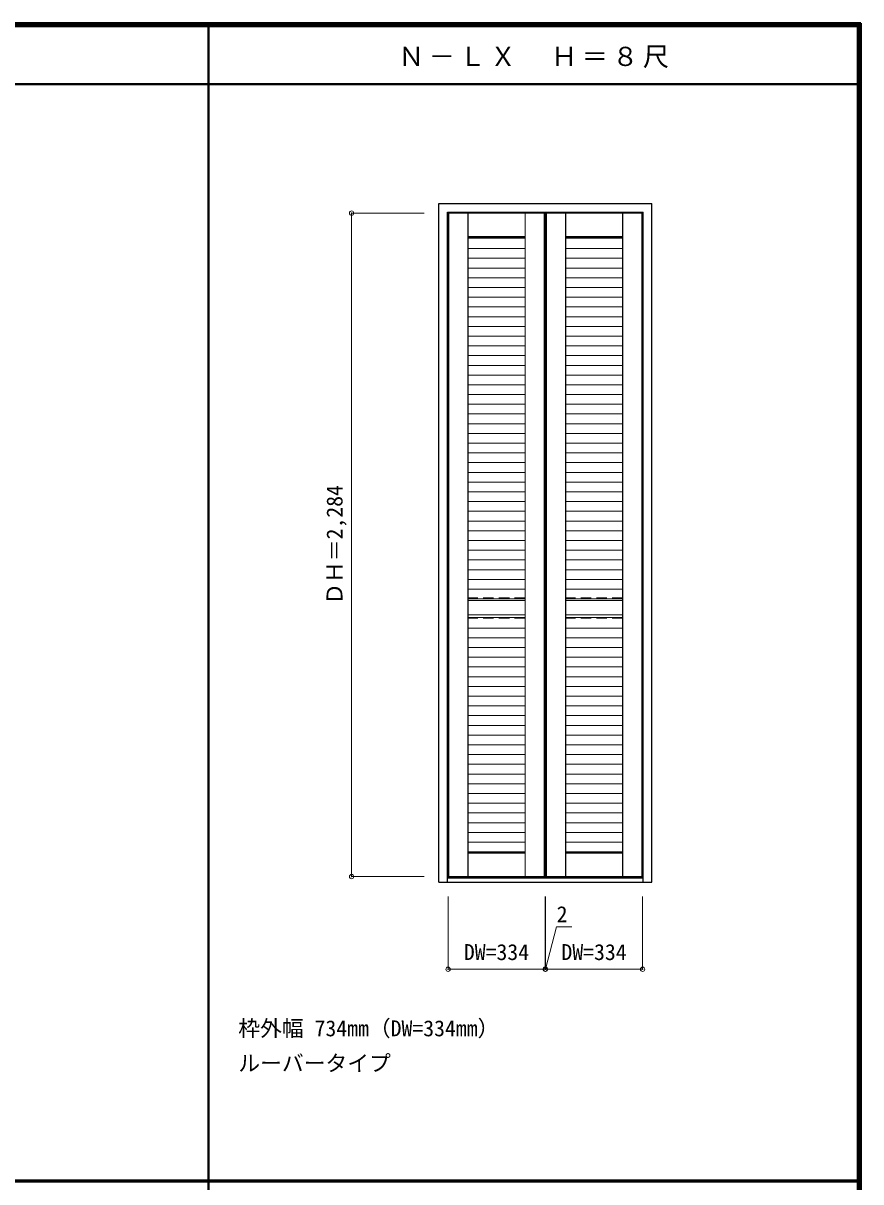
# Model space of a CAD drawing. Units: millimetres, scale not verified. Extents: x -6000 to 5700, y -4205 to 4175.
# Drawn here: x 2815 to 5700, y 186 to 4175 of the extents above; entities that cross this region are included whole.
import ezdxf
from ezdxf.enums import TextEntityAlignment as Align

# ---------------------------------------------------------------- set-up
doc = ezdxf.new("R2010")
doc.units = ezdxf.units.MM
doc.header["$LTSCALE"] = 30
doc.header["$PDMODE"] = 32
doc.header["$PDSIZE"] = 15
doc.linetypes.add('DASHED1', pattern=[1.8, 1.2, -0.6])
for name, color, linetype, lineweight in [('0-2_扉', 3, 'Continuous', 25), ('0-3_仕上げ', 7, 'Continuous', 18), ('0-4_枠', 3, 'Continuous', 25), ('0-A_文字', 7, 'Continuous', 18), ('0-B_寸法', 7, 'Continuous', 9), ('F-1_枠', 6, 'Continuous', 40)]:
    doc.layers.add(name, color=color, linetype=linetype, lineweight=lineweight)
doc.styles.add('ＭＳ ゴシック', font='')
doc.styles.get('ＭＳ ゴシック').set_extended_font_data('MS Gothic')

msp = doc.modelspace()

# ---------------------------------------------------------------- linework, layer by layer
at = {"layer": '0-2_扉'}
for p, q in [((4278.6, 3521), (4278.6, 1237)), ((4612.6, 3521), (4278.6, 3521)), ((4612.6, 3521), (4612.6, 1237)), ((4614.6, 3521), (4614.6, 1237)), ((4948.6, 3521), (4614.6, 3521)), ((4948.6, 3521), (4948.6, 1237)), ((4278.6, 1237), (4612.6, 1237)), ((4614.6, 1237), (4948.6, 1237))]:
    msp.add_line(p, q, dxfattribs=at)
at = {"layer": '0-3_仕上げ'}
for p, q in [((4281.6, 3521), (4281.6, 1237)), ((4346.6, 3521), (4346.6, 1237)), ((4347.6, 1237), (4347.6, 3521)), ((4543.6, 1237), (4543.6, 3521)), ((4544.6, 3521), (4544.6, 1237)), ((4609.6, 3521), (4609.6, 1237)), ((4617.6, 3521), (4617.6, 1237)), ((4682.6, 3521), (4682.6, 1237)), ((4683.6, 1237), (4683.6, 3521)), ((4879.6, 1237), (4879.6, 3521)), ((4880.6, 3521), (4880.6, 1237)), ((4945.6, 3521), (4945.6, 1237)), ((4347.6, 3441), (4543.6, 3441)), ((4543.6, 3438), (4347.6, 3438)), ((4347.6, 3435.04), (4543.6, 3435.04)), ((4683.6, 3441), (4879.6, 3441)), ((4879.6, 3438), (4683.6, 3438)), ((4683.6, 3435.04), (4879.6, 3435.04)), ((4347.6, 3398.97), (4543.6, 3398.97)), ((4683.6, 3398.97), (4879.6, 3398.97)), ((4347.6, 3365.47), (4543.6, 3365.47)), ((4683.6, 3365.47), (4879.6, 3365.47)), ((4347.6, 3331.97), (4543.6, 3331.97)), ((4683.6, 3331.97), (4879.6, 3331.97)), ((4347.6, 3298.47), (4543.6, 3298.47)), ((4683.6, 3298.47), (4879.6, 3298.47)), ((4347.6, 3264.97), (4543.6, 3264.97)), ((4347.6, 3231.47), (4543.6, 3231.47)), ((4683.6, 3264.97), (4879.6, 3264.97)), ((4683.6, 3231.47), (4879.6, 3231.47)), ((4347.6, 3197.97), (4543.6, 3197.97)), ((4683.6, 3197.97), (4879.6, 3197.97)), ((4347.6, 3164.47), (4543.6, 3164.47)), ((4683.6, 3164.47), (4879.6, 3164.47)), ((4347.6, 3130.97), (4543.6, 3130.97)), ((4683.6, 3130.97), (4879.6, 3130.97)), ((4347.6, 3097.47), (4543.6, 3097.47)), ((4683.6, 3097.47), (4879.6, 3097.47)), ((4347.6, 3063.97), (4543.6, 3063.97)), ((4683.6, 3063.97), (4879.6, 3063.97)), ((4347.6, 3030.47), (4543.6, 3030.47)), ((4347.6, 2996.97), (4543.6, 2996.97)), ((4683.6, 3030.47), (4879.6, 3030.47)), ((4683.6, 2996.97), (4879.6, 2996.97)), ((4347.6, 2963.47), (4543.6, 2963.47)), ((4683.6, 2963.47), (4879.6, 2963.47)), ((4347.6, 2929.97), (4543.6, 2929.97)), ((4683.6, 2929.97), (4879.6, 2929.97)), ((4347.6, 2896.47), (4543.6, 2896.47)), ((4683.6, 2896.47), (4879.6, 2896.47)), ((4347.6, 2862.97), (4543.6, 2862.97)), ((4683.6, 2862.97), (4879.6, 2862.97)), ((4347.6, 2829.47), (4543.6, 2829.47)), ((4347.6, 2795.97), (4543.6, 2795.97)), ((4683.6, 2829.47), (4879.6, 2829.47)), ((4683.6, 2795.97), (4879.6, 2795.97)), ((4347.6, 2762.47), (4543.6, 2762.47)), ((4683.6, 2762.47), (4879.6, 2762.47)), ((4347.6, 2728.97), (4543.6, 2728.97)), ((4683.6, 2728.97), (4879.6, 2728.97)), ((4347.6, 2695.47), (4543.6, 2695.47)), ((4683.6, 2695.47), (4879.6, 2695.47)), ((4347.6, 2661.97), (4543.6, 2661.97)), ((4683.6, 2661.97), (4879.6, 2661.97)), ((4347.6, 2628.47), (4543.6, 2628.47)), ((4347.6, 2594.97), (4543.6, 2594.97)), ((4683.6, 2628.47), (4879.6, 2628.47)), ((4683.6, 2594.97), (4879.6, 2594.97)), ((4347.6, 2561.47), (4543.6, 2561.47)), ((4683.6, 2561.47), (4879.6, 2561.47)), ((4347.6, 2527.97), (4543.6, 2527.97)), ((4683.6, 2527.97), (4879.6, 2527.97)), ((4347.6, 2494.47), (4543.6, 2494.47)), ((4683.6, 2494.47), (4879.6, 2494.47)), ((4347.6, 2460.97), (4543.6, 2460.97)), ((4683.6, 2460.97), (4879.6, 2460.97)), ((4347.6, 2427.47), (4543.6, 2427.47)), ((4347.6, 2393.97), (4543.6, 2393.97)), ((4683.6, 2427.47), (4879.6, 2427.47)), ((4683.6, 2393.97), (4879.6, 2393.97)), ((4347.6, 2360.47), (4543.6, 2360.47)), ((4683.6, 2360.47), (4879.6, 2360.47)), ((4347.6, 2326.97), (4543.6, 2326.97)), ((4683.6, 2326.97), (4879.6, 2326.97)), ((4347.6, 2293.47), (4543.6, 2293.47)), ((4683.6, 2293.47), (4879.6, 2293.47)), ((4347.6, 2259.97), (4543.6, 2259.97)), ((4683.6, 2259.97), (4879.6, 2259.97)), ((4347.6, 2226.47), (4543.6, 2226.47)), ((4683.6, 2226.47), (4879.6, 2226.47)), ((4347.6, 2192.97), (4543.6, 2192.97)), ((4347.6, 2187), (4543.6, 2187)), ((4683.6, 2192.97), (4879.6, 2192.97)), ((4683.6, 2187), (4879.6, 2187)), ((4347.6, 2137.59), (4543.6, 2137.59)), ((4347.6, 2128.54), (4543.6, 2128.54)), ((4683.6, 2137.59), (4879.6, 2137.59)), ((4683.6, 2128.54), (4879.6, 2128.54)), ((4347.6, 2092.47), (4543.6, 2092.47)), ((4683.6, 2092.47), (4879.6, 2092.47)), ((4347.6, 2058.97), (4543.6, 2058.97)), ((4683.6, 2058.97), (4879.6, 2058.97)), ((4347.6, 2025.47), (4543.6, 2025.47)), ((4683.6, 2025.47), (4879.6, 2025.47)), ((4347.6, 1991.97), (4543.6, 1991.97)), ((4347.6, 1958.47), (4543.6, 1958.47)), ((4683.6, 1991.97), (4879.6, 1991.97)), ((4683.6, 1958.47), (4879.6, 1958.47)), ((4347.6, 1924.97), (4543.6, 1924.97)), ((4683.6, 1924.97), (4879.6, 1924.97)), ((4347.6, 1891.47), (4543.6, 1891.47)), ((4683.6, 1891.47), (4879.6, 1891.47)), ((4347.6, 1857.97), (4543.6, 1857.97)), ((4683.6, 1857.97), (4879.6, 1857.97)), ((4347.6, 1824.47), (4543.6, 1824.47)), ((4683.6, 1824.47), (4879.6, 1824.47)), ((4347.6, 1790.97), (4543.6, 1790.97)), ((4347.6, 1757.47), (4543.6, 1757.47)), ((4683.6, 1790.97), (4879.6, 1790.97)), ((4683.6, 1757.47), (4879.6, 1757.47)), ((4347.6, 1723.97), (4543.6, 1723.97)), ((4683.6, 1723.97), (4879.6, 1723.97)), ((4347.6, 1690.47), (4543.6, 1690.47)), ((4683.6, 1690.47), (4879.6, 1690.47)), ((4347.6, 1656.97), (4543.6, 1656.97)), ((4683.6, 1656.97), (4879.6, 1656.97)), ((4347.6, 1623.47), (4543.6, 1623.47)), ((4683.6, 1623.47), (4879.6, 1623.47)), ((4347.6, 1589.97), (4543.6, 1589.97)), ((4347.6, 1556.47), (4543.6, 1556.47)), ((4683.6, 1589.97), (4879.6, 1589.97)), ((4683.6, 1556.47), (4879.6, 1556.47)), ((4347.6, 1522.97), (4543.6, 1522.97)), ((4683.6, 1522.97), (4879.6, 1522.97)), ((4347.6, 1489.47), (4543.6, 1489.47)), ((4683.6, 1489.47), (4879.6, 1489.47)), ((4347.6, 1455.97), (4543.6, 1455.97)), ((4683.6, 1455.97), (4879.6, 1455.97)), ((4347.6, 1422.47), (4543.6, 1422.47)), ((4683.6, 1422.47), (4879.6, 1422.47)), ((4347.6, 1388.97), (4543.6, 1388.97)), ((4683.6, 1388.97), (4879.6, 1388.97)), ((4347.6, 1355.47), (4543.6, 1355.47)), ((4347.6, 1321.97), (4543.6, 1321.97)), ((4543.6, 1320), (4347.6, 1320)), ((4543.6, 1317), (4347.6, 1317)), ((4683.6, 1355.47), (4879.6, 1355.47)), ((4683.6, 1321.97), (4879.6, 1321.97)), ((4879.6, 1320), (4683.6, 1320)), ((4879.6, 1317), (4683.6, 1317))]:
    msp.add_line(p, q, dxfattribs=at)
at = {"layer": '0-3_仕上げ', "linetype": 'DASHED1'}
for p, q in [((4543.6, 2197), (4347.6, 2197)), ((4879.6, 2197), (4683.6, 2197)), ((4543.6, 2127), (4347.6, 2127)), ((4879.6, 2127), (4683.6, 2127))]:
    msp.add_line(p, q, dxfattribs=at)
at = {"layer": '0-4_枠'}
for p, q in [((4246.6, 1218), (4246.6, 3554)), ((4246.6, 3554), (4980.6, 3554)), ((4980.6, 1218), (4980.6, 3554)), ((4276.6, 1218), (4276.6, 3524)), ((4276.6, 3524), (4950.6, 3524)), ((4950.6, 1218), (4950.6, 3524)), ((4246.6, 1218), (4980.6, 1218)), ((4276.6, 1233), (4950.6, 1233))]:
    msp.add_line(p, q, dxfattribs=at)
at = {"layer": '0-B_寸法', "color": 4}
for p, q in [((3946.6, 3521), (3946.6, 1237)), ((3946.6, 3521), (4196.6, 3521)), ((3946.6, 1237), (4196.6, 1237)), ((4278.6, 918), (4278.6, 1168)), ((4612.6, 918), (4612.6, 1168)), ((4278.6, 918), (4612.6, 918))]:
    msp.add_line(p, q, dxfattribs=at)
for points in [[(4612.6, 918), (4614.6, 918), (4614.6, 1168)], [(4614.6, 918), (4948.6, 918), (4948.6, 1168)], [(4613.6, 918), (4652.57, 1063.45), (4704.51, 1063.45)]]:
    msp.add_lwpolyline(points, dxfattribs=at)
at = {"layer": '0-B_寸法'}
for p in [(3946.6, 3521), (3946.6, 1237), (4278.6, 918), (4612.6, 918), (4614.6, 918), (4948.6, 918)]:
    msp.add_point(p, dxfattribs=at)
at = {"layer": 'F-1_枠'}
for p, q in [((-6000, 4175), (5700, 4175)), ((-6000, 4170), (5700, 4170)), ((-6000, 4165), (5700, 4165)), ((3454, 4175), (3454, -3790)), ((5690, 4175), (5690, -4205)), ((5695, 4175), (5695, -4205)), ((5700, 4175), (5700, -4205)), ((-6000, 3965), (5700, 3965)), ((-5990, 190.5), (5690, 190.5)), ((-5990, 187.5), (5690, 187.5))]:
    msp.add_line(p, q, dxfattribs=at)

# ---------------------------------------------------------------- texts
at = {"layer": '0-A_文字', "style": 'ＭＳ ゴシック'}
for s, p in [('枠外幅 734mm（DW=334mm）', (3556.4, 670.5)), ('ルーバータイプ', (3556.4, 550.5))]:
    msp.add_text(s, height=54.99, dxfattribs=at).set_placement(p, align=Align.BOTTOM_LEFT)
at = {"layer": '0-A_文字', "insert": (4107, 4020), "char_height": 65.98, "attachment_point": 7, "style": 'ＭＳ ゴシック'}
msp.add_mtext('\\T1.17;Ｎ－ＬＸ\u3000Ｈ＝８尺', dxfattribs=at)
at = {"layer": '0-B_寸法', "style": 'ＭＳ ゴシック'}
msp.add_text('ＤＨ＝2,284', height=54.99, rotation=90, dxfattribs=at).set_placement((3931.6, 2172.75), align=Align.BOTTOM_LEFT)
for s, p in [('2', (4652.57, 1063.45)), ('DW=334', (4333.1, 933)), ('DW=334', (4669.1, 933))]:
    msp.add_text(s, height=54.99, dxfattribs=at).set_placement(p, align=Align.BOTTOM_LEFT)

doc.saveas('drawing.dxf')
